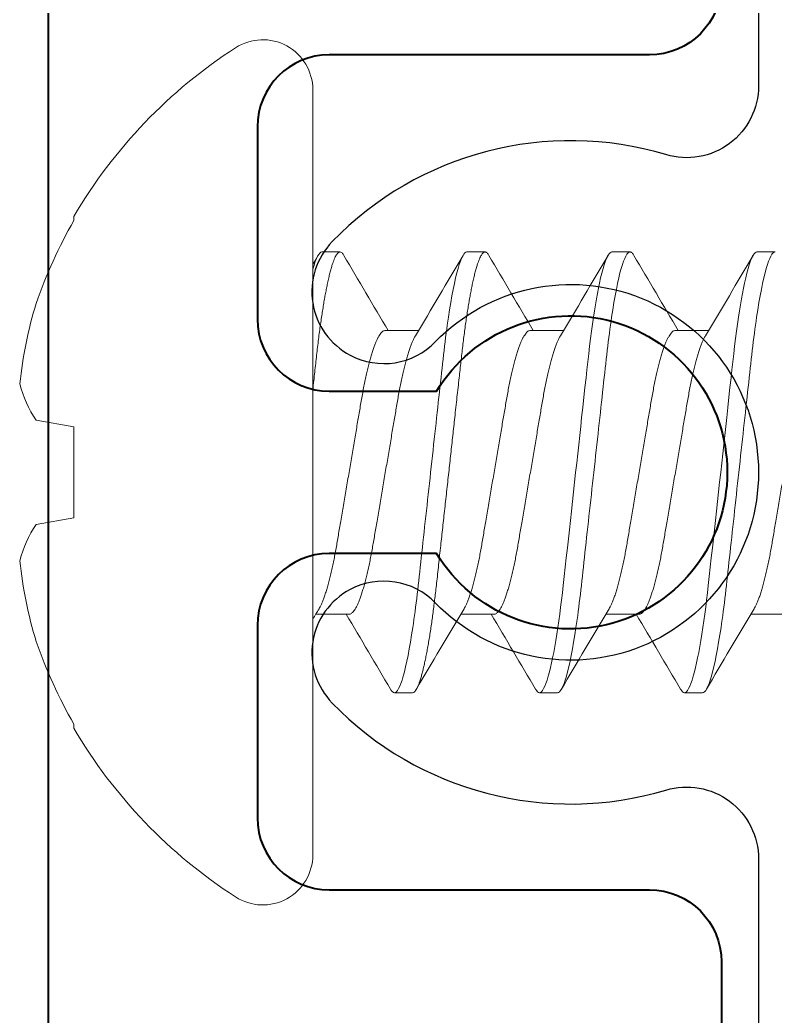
# Model space of a CAD drawing. Extents: x -26 to 91, y -47 to 75.
# Drawn here: x 38.2502 to 38.5756, y 53.6789 to 54.1084 of the extents above; entities that cross this region are included whole.
import ezdxf

# ---------------------------------------------------------------- set-up
doc = ezdxf.new("R2010")
doc.units = 0
doc.header["$MEASUREMENT"] = 0
doc.layers.get('0').update_dxf_attribs({"linetype": 'CONTINUOUS'})
for name, color, linetype in [('Ballons', 7, 'CONTINUOUS'), ('DIM', 7, 'CONTINUOUS'), ('FRAME', 1, 'CONTINUOUS')]:
    doc.layers.add(name, color=color, linetype=linetype)

# ---------------------------------------------------------------- blocks, each defined once
blk = doc.blocks.new('3805 BLOCK FRAME')
blk.add_lwpolyline([(-3.412499999999994, 1.111000000000018, 0.4142135623731013), (-3.381499999999988, 1.080000000000013), (-2.329161333247981, 1.080000000000013, 0.5023996456153793), (-2.299468796864716, 1.119908045977041, -0.280293186483018), (-2.26195898412962, 1.263746827084361, -0.4989546285431057), (-2.213026570233382, 1.256026657841119, -0.3342632004438116), (-2.218836907094413, 1.219199251705135, 2.470835885113011), (-2.106163092905575, 1.219199251705135, -0.3342632004438213), (-2.111973429766607, 1.256026657841119, -0.4989546285431102), (-2.063041015870368, 1.263746827084361, -0.2802931864830183), (-2.025531203135273, 1.119908045977041, 0.5023996456153835), (-1.995838666751951, 1.080000000000013), (-1.549499999999995, 1.080000000000013, 0.414213562373095)], format="xyb")
blk = doc.blocks.new('no 10 1 in')
at = {"color": 7, "linetype": 'Continuous', "lineweight": 15}
for p, q in [((55.20248300081474, 25.74198205439473), (55.20248300081474, 25.41210496750098)), ((55.09949382173606, 25.68738256865806), (55.09949382173606, 25.68563231801015)), ((55.24545174943609, 25.67204351016642), (55.23763925010341, 25.67204351016642)), ((55.30795175326404, 25.67204351016642), (55.30013924934809, 25.67204351016642)), ((55.370451757092, 25.67204351016642), (55.36263924400949, 25.67204351016642)), ((55.21810800062591, 25.63821439554657), (55.20375035232002, 25.63821439554657)), ((55.28060800330805, 25.63821439554657), (55.26625037791856, 25.63821439554657)), ((55.34310799796944, 25.63821439554657), (55.32875035883011, 25.63821439554657)), ((55.40560799263083, 25.63821439554657), (55.39125035349151, 25.63821439554657)), ((55.08325871873391, 25.59948114686674), (55.09949382173606, 25.59661846017288)), ((55.09949382173606, 25.59661846017288), (55.09949382173606, 25.55746856172282)), ((55.09949382173606, 25.55746856172282), (55.08325871873391, 25.55460587502896)), ((55.23373300043708, 25.51587262634913), (55.24809064645132, 25.51587262634913)), ((55.29623300197339, 25.51587262634913), (55.3105906227796, 25.51587262634913)), ((55.35873300580135, 25.51587262634913), (55.37309064494067, 25.51587262634913)), ((55.20638925076753, 25.48204351172928), (55.21420175095957, 25.48204351172928)), ((55.26888925201739, 25.48204351172928), (55.27670175135007, 25.48204351172928)), ((55.33138924667879, 25.48204351172928), (55.33920175059474, 25.48204351172928)), ((55.3938892596733, 25.48204351172928), (55.4017017544227, 25.48204351172928)), ((55.09949382173606, 25.46845470388555), (55.09949382173606, 25.46670445323765))]:
    blk.add_line(p, q, dxfattribs=at)
at = {"color": 7, "linetype": 'Continuous', "lineweight": 15, "flags": 128}
for points in [[(55.29847132028281, 25.67054969075648), (55.2985542593247, 25.67070075567803), (55.29896746955126, 25.67129432715438), (55.29936990906891, 25.67171352314512), (55.29976074372062, 25.6719618177768), (55.30013924934809, 25.67204351016642), (55.30057188351693, 25.67193712306208), (55.30102043083527, 25.67161325930338), (55.30148376381614, 25.67106580479429), (55.30196061747416, 25.670290038756), (55.30244957099239, 25.6692827895585), (55.30294005532627, 25.66806669860689), (55.30343911039448, 25.66662596275039), (55.30394503121671, 25.66496237863492), (55.30445605781328, 25.6630794020539), (55.30491514667651, 25.66121692190276), (55.30537549135857, 25.65918835283696), (55.30583576270815, 25.65699942395699), (55.30629460407424, 25.65465679018596), (55.30675068630554, 25.65216800935323), (55.30720269858385, 25.64954139552944), (55.3076493759238, 25.6467859823602), (55.30808950833935, 25.64391139015107), (55.30850063775662, 25.64107844162753), (55.30890387476506, 25.63815602747085), (55.30929834854139, 25.63515339215754), (55.3096832707614, 25.63207992224586), (55.31005788976711, 25.62894507304324), (55.31042157306581, 25.62575827235744), (55.31084289569866, 25.62192627870829), (55.3112782156698, 25.61795619082108), (55.31172819297162, 25.61385237656203), (55.31219168178403, 25.60962535226797), (55.3126158735504, 25.60575670841721), (55.31304879188262, 25.60180846673597), (55.31348935512653, 25.59779056835941), (55.31393638996234, 25.5937135880612), (55.31438868640404, 25.58958864831702), (55.31484497029968, 25.5854273305035), (55.31530393999762, 25.58124156318076), (55.31576424801344, 25.57704351094785), (55.31620170379325, 25.57305390029138), (55.31663800458639, 25.56907483519017), (55.31707200457279, 25.56511676695578), (55.31750257626545, 25.56118996586019), (55.3179286196771, 25.55730442918374), (55.31834908981979, 25.55346979785673), (55.31883610002714, 25.54902826687401), (55.31931239452494, 25.54468440559633), (55.31977655249629, 25.54045129470592), (55.32022726312297, 25.53634080948227), (55.32061737361639, 25.53278301058226), (55.32099516425211, 25.52933790996369), (55.32137443070413, 25.52597059677985), (55.3217659986807, 25.52265809504615), (55.32216910735729, 25.51941137713585), (55.32258294090998, 25.51624144750514), (55.32300657351614, 25.51315927394401), (55.32343899685409, 25.51017563174463), (55.32385708369097, 25.50744116875005), (55.32428114712549, 25.50481388576731), (55.32471013300314, 25.50230208770048), (55.32514296883632, 25.49991358445934), (55.32557853630461, 25.4976556405433), (55.32601568958791, 25.49553487420924), (55.32653138196392, 25.49321954762276), (55.32704579102143, 25.49111133947696), (55.3275570284489, 25.48921709719274), (55.32806327010076, 25.4875420090435), (55.32850958077827, 25.48623452748098), (55.3289492731989, 25.485106013851), (55.32938120154256, 25.48415681648287), (55.32980426582196, 25.48338626621767), (55.33021747604852, 25.48279269474132), (55.3306199063996, 25.48237349875058), (55.33101074105132, 25.4821252041189), (55.33138924667879, 25.48204351172928), (55.33138924667879, 25.48204351172928)], [(55.36097135161045, 25.67054975492241), (55.36105425398609, 25.67070075567803), (55.36146746421265, 25.67129432715438), (55.36186991289686, 25.67171352314512), (55.36226073838201, 25.6719618177768), (55.36263924400949, 25.67204351016642), (55.36307188734489, 25.67193712306208), (55.36352042549667, 25.67161325930338), (55.36398375847754, 25.67106580479429), (55.36446062130211, 25.670290038756), (55.36494956565379, 25.6692827895585), (55.36544004998767, 25.66806669860689), (55.36593911422244, 25.66662596275039), (55.36644503504466, 25.66496237863492), (55.36695605247468, 25.6630794020539), (55.36741515050447, 25.66121692190276), (55.36787549518653, 25.65918835283696), (55.36833576653611, 25.65699942395699), (55.3687946079022, 25.65465679018596), (55.36925068096694, 25.65216800935323), (55.36970270241181, 25.64954139552944), (55.3701493705852, 25.6467859823602), (55.37058951216731, 25.64391139015107), (55.37100063241801, 25.64107844162753), (55.37140386942645, 25.63815602747085), (55.37179836153591, 25.63515339215754), (55.37218326542281, 25.63207992224586), (55.3725578844285, 25.62894507304324), (55.37292157689377, 25.62575827235744), (55.37334289036005, 25.62192627870829), (55.3737782103312, 25.61795619082108), (55.37422819679958, 25.61385237656203), (55.37469167644542, 25.60962535226797), (55.37511586821179, 25.60575670841721), (55.37554878654402, 25.60180846673597), (55.37598934978792, 25.59779056835941), (55.37643638462374, 25.5937135880612), (55.37688868106544, 25.58958864831702), (55.37734497412764, 25.5854273305035), (55.37780394382558, 25.58124156318076), (55.37826425184139, 25.57704351094785), (55.37870171678776, 25.57305390029138), (55.37913800841435, 25.56907483519017), (55.37957200840074, 25.56511676695578), (55.38000258009341, 25.56118996586019), (55.38042862350505, 25.55730442918374), (55.38084909364775, 25.55346979785673), (55.38133609468854, 25.54902826687401), (55.38181238918634, 25.54468440559633), (55.38227654715768, 25.54045129470592), (55.38272726695093, 25.53634080948227), (55.38311737744434, 25.53278301058226), (55.38349516808007, 25.52933790996369), (55.38387442536553, 25.52597059677985), (55.38426600250866, 25.52265809504615), (55.38466911118525, 25.51941137713585), (55.38508294473794, 25.51624144750514), (55.38550656817754, 25.51315927394401), (55.38593899151548, 25.51017563174463), (55.38635707835237, 25.50744116875005), (55.38678114178688, 25.50481388576731), (55.3872101368311, 25.50230208770048), (55.38764296349772, 25.49991358445934), (55.38807854013257, 25.4976556405433), (55.38851569341587, 25.49553487420924), (55.38903138579187, 25.49321954762276), (55.38954579484938, 25.49111133947696), (55.39005703227686, 25.48921709719274), (55.39056326476215, 25.4875420090435), (55.39100958460622, 25.48623452748098), (55.39144928619342, 25.485106013851), (55.39188119620395, 25.48415681648287), (55.39230426964991, 25.48338626621767), (55.39271747987647, 25.48279269474132), (55.39311991022756, 25.48237349875058), (55.39351073571271, 25.4821252041189), (55.3938892596733, 25.48204351172928), (55.3938892596733, 25.48204351172928)]]:
    blk.add_lwpolyline(points, dxfattribs=at)
at = {"color": 7, "linetype": 'Continuous', "lineweight": 15}
for centre, radius, start, end in [((55.18092154426161, 25.74198205439473), 0.02156145655312534, 0, 122.8269558701227), ((55.28732704218613, 25.57704351094785), 0.2178440413713973, 122.8269558701227, 149.5687030616752), ((55.28998055569139, 25.57752083767375), 0.2190280554298501, 150.4227545900231, 160.7023379561405), ((51.50480946140726, 27.85534730688103), 4.323754595257781, 329.1508481980541, 329.6488847840764), ((58.80120793838091, 27.75101311908649), 4.118230013088147, 210.3433357946195, 210.9045057771042), ((51.65367072428712, 27.80427646349839), 4.223423612983351, 329.1448933777581, 329.6547560489629), ((58.80174858982803, 27.71433524226488), 4.046229311126766, 210.3383263484234, 210.9094962099557), ((51.75610321977281, 27.78065740000786), 4.17702943047085, 329.1420961096958, 329.6576222543163), ((58.8580496464686, 27.71066686231959), 4.039026352696465, 210.3378401741178, 210.9100133125759), ((55.25796247835129, 25.59666824675716), 0.1826348413283168, 163.052867803224, 174.1784538826409), ((57.16926514069661, 26.81522667557482), 2.290983697568838, 210.85319185253, 210.9833209132593), ((55.12544307778808, 25.62765663442946), 0.05072847838185632, 194.2228239233463, 213.7394783919542), ((55.12544307778808, 25.52643038746624), 0.05072847838185224, 146.2605216080458, 165.7771760766556), ((55.25796247835127, 25.55741877513854), 0.1826348413283023, 185.8215461173591, 196.947132196777), ((58.82012580343135, 23.37379167677278), 4.176318377548153, 149.1420537306423, 149.6576676404645), ((51.77474322475578, 23.43954461363428), 4.046635323498558, 30.33836058820833, 30.90947317495329), ((58.92247067112373, 23.3502248229983), 4.222610561541875, 149.1448503211664, 149.6548111339427), ((51.77557817450397, 23.4030418779116), 4.118293560377262, 30.34333453792866, 30.90449582873395), ((58.94494949886298, 23.37389479919774), 4.176114131141846, 149.1420275537301, 149.6576667535152), ((51.90534072921893, 23.44285925778144), 4.040130109436084, 30.33789598918698, 30.90991267716701), ((55.28998055569138, 25.57656618422195), 0.2190280554298468, 199.2976620438602, 209.5772454099777), ((49.73058557969242, 22.27333169974884), 6.345983025656026, 30.388588905166, 30.42866092032509), ((55.28732704218613, 25.57704351094785), 0.2178440413713974, 210.4312969383257, 237.1730441298779), ((55.18092154426161, 25.41210496750098), 0.02156145655312525, 237.1730441298779, 0)]:
    blk.add_arc(centre, radius, start, end, dxfattribs=at)
for points, knots in [([(55.23597153416068, 25.67055007575203), (55.23599914077148, 25.67060112026307), (55.2361668211121, 25.67091116053054), (55.23646717666681, 25.67131246388517), (55.23686991512875, 25.67174084398432), (55.23726116982814, 25.67199551573273), (55.2375136630623, 25.67202756784065), (55.23763925010341, 25.67204351016642)], [0, 0, 0, 0, 0.0475846241560833, 0.2890251919446797, 0.5283640768646897, 0.765414070343236, 1, 1, 1, 1]), ([(55.23763925081474, 25.67204351094785), (55.2387668880597, 25.67204351094785), (55.24008132845672, 25.66973142796351), (55.24283517113637, 25.66010102345725), (55.24426689270705, 25.65279271829845), (55.24625081307305, 25.6394707256115), (55.24688506857959, 25.63465332724029), (55.24807006589627, 25.6246057901924), (55.24862143672465, 25.61938597544946), (55.25047731918657, 25.60246032739677), (55.25186868211026, 25.58977109753273), (55.25465981953252, 25.56431592424166), (55.25605118245564, 25.5516266943828), (55.25790706491615, 25.53470104634298), (55.25845843574398, 25.52948123160492), (55.2596434330617, 25.51943369456226), (55.2602776885687, 25.51461629619478), (55.26226160893571, 25.50129430352214), (55.26369333050658, 25.49398599837725), (55.26644717318553, 25.4843555939016), (55.2677616135794, 25.4820435109337), (55.26888925082549, 25.48204351094785)], [0, 0, 0, 0, 0.125, 0.125, 0.25, 0.25, 0.3124999999999999, 0.3124999999999999, 0.3749999999999999, 0.3749999999999999, 0.4999999999999998, 0.4999999999999998, 0.6249999999999998, 0.6249999999999998, 0.6874999999999998, 0.6874999999999998, 0.7499999999999998, 0.7499999999999998, 0.8749999999999999, 0.8749999999999999, 1, 1, 1, 1]), ([(55.24545174943609, 25.67204351016642), (55.24559520275932, 25.67202300416853), (55.24588380951816, 25.67198174914944), (55.24633304079947, 25.67164559174505), (55.246796222383, 25.67110143135447), (55.2472731292911, 25.67032471045599), (55.24775914352301, 25.66932372785606), (55.2482525747873, 25.66810025594469), (55.24875162516673, 25.66665952158846), (55.24925754654697, 25.66499593769278), (55.24975026806415, 25.66318040968329), (55.25022764470807, 25.66124370016087), (55.25068799761355, 25.65921515166657), (55.25114825673576, 25.65702624981231), (55.25160709338569, 25.65468363904181), (55.25206317342417, 25.652194887003), (55.25251518393334, 25.64956828516565), (55.25296185873412, 25.6468128832244), (55.25339477187756, 25.64398547447141), (55.25381313070754, 25.64110270693535), (55.25421637270828, 25.63818025321751), (55.2546108671933, 25.63517755714143), (55.2549957745166, 25.63210400426111), (55.25537047274166, 25.62896904230123), (55.25575605328009, 25.62558835423124), (55.25615451746472, 25.6219284952143), (55.25659084373287, 25.61795655007512), (55.25704063021532, 25.61385252726575), (55.25748743500763, 25.60977819042834), (55.25792837687823, 25.60575664266631), (55.25836131116132, 25.60180834635605), (55.25880187086179, 25.59779042968723), (55.25924890438402, 25.59371344722477), (55.25970120086814, 25.58958852713243), (55.26015747840652, 25.58542724023919), (55.2606164464665, 25.58124151864332), (55.26106912942341, 25.5771130355999), (55.26151420362378, 25.57305394315996), (55.2619505000359, 25.56907491212181), (55.26238449943384, 25.56511687279165), (55.2628150604089, 25.56119009382042), (55.26324111161419, 25.55730454875487), (55.26368638532995, 25.55324367460072), (55.26414858588426, 25.54902835783096), (55.26462488876116, 25.54468440880887), (55.2650891135825, 25.54045115782303), (55.26552381714713, 25.53648495682848), (55.26593039460857, 25.53278257361333), (55.26630753020961, 25.52932275727501), (55.26668656419744, 25.52594406043168), (55.26707855476241, 25.52263146305734), (55.26748157148268, 25.51938463018944), (55.26789544606005, 25.51621462776006), (55.26831907955442, 25.51313240926811), (55.26874428525369, 25.51019858678821), (55.2691696025306, 25.50741687997505), (55.26959365974108, 25.50478959692839), (55.27002265271222, 25.50227781539368), (55.27045547607911, 25.499889331286), (55.27089104419235, 25.49763140672428), (55.27135422058555, 25.49538440877557), (55.27184388328973, 25.49318595399443), (55.2723582785206, 25.49107776727332), (55.27286951607229, 25.48918354663703), (55.27335779523987, 25.48756786661972), (55.27382206993929, 25.48620776963383), (55.27426176475203, 25.48507923669865), (55.274693692776, 25.48413001420993), (55.27511675331604, 25.48335943905086), (55.2755300172979, 25.48276583007982), (55.27593231736321, 25.48234662852347), (55.2763237180456, 25.48209821022915), (55.27671938792144, 25.48201273150128), (55.27713379456378, 25.48211353858109), (55.27758323162412, 25.48244396566625), (55.27799560822847, 25.48291035775009), (55.27826194109238, 25.4833638559405), (55.27837031290804, 25.48354838601151)], [0, 0, 0, 0, 0.014250970515747, 0.02867083395829379, 0.0432455605860073, 0.05796005893942949, 0.07279824684337434, 0.08747549510192645, 0.1022388462348922, 0.1170708258497321, 0.1319534697001402, 0.145269668055388, 0.1585983792483641, 0.1719262706320481, 0.1852400672113434, 0.1985265011892458, 0.2117725200351898, 0.2249653172110372, 0.2380924041017369, 0.2504952479479031, 0.2628177770988586, 0.2750503741180407, 0.2871838906862724, 0.2992096422145172, 0.3111194732856448, 0.3250776016755931, 0.3391848918256014, 0.3534464293173124, 0.3678482881552377, 0.3808137721901372, 0.3938680654562873, 0.4069994775579623, 0.420195861085478, 0.4334447056594952, 0.4467331701988932, 0.460048184636947, 0.4733765148436073, 0.486042770305756, 0.4986975958655294, 0.5113296274668587, 0.5239276225549957, 0.5364805188953313, 0.5489775220637735, 0.5636196884293365, 0.5781530385395015, 0.5925617670845537, 0.6068309580629061, 0.6194421771415499, 0.6319222035220327, 0.6444181475558085, 0.6570447339619278, 0.6697925526217183, 0.6826516389892241, 0.6956113718396963, 0.7086606194794061, 0.7211337684189874, 0.7336668203797982, 0.7462490736195756, 0.7588695665990571, 0.7715171074626775, 0.7841803922080459, 0.7991092243915966, 0.8140253399894419, 0.8289101170922928, 0.8437451873361655, 0.8569343534214754, 0.8700570508208987, 0.8831011953904024, 0.8960551499038453, 0.9089077883245548, 0.9216485475766875, 0.9342674626675527, 0.9467552072089107, 0.9610061777246577, 0.9754260411672045, 0.9900007663443864, 1, 1, 1, 1]), ([(55.30795175083663, 25.67204351094785), (55.30907938808254, 25.67204351091904), (55.31039382847955, 25.66973142790702), (55.31314767115704, 25.66010102336164), (55.31457939272561, 25.6527927181918), (55.31656331308793, 25.63947072550262), (55.31719756859317, 25.63465332713292), (55.31838256590727, 25.62460579009145), (55.31893393673556, 25.61938597534995), (55.32078981919651, 25.6024603273061), (55.32218118211883, 25.5897710974545), (55.32497231953774, 25.56431592419413), (55.3263636824589, 25.55162669435308), (55.32821956491698, 25.53470104633546), (55.32877093574414, 25.52948123160388), (55.32995593306038, 25.51943369457307), (55.33059018856654, 25.51461629621096), (55.33257410893091, 25.50129430355094), (55.33400583049988, 25.49398599840941), (55.33675967317594, 25.48435559392639), (55.33807411357114, 25.48204351094785), (55.33920175081474, 25.48204351094785)], [0, 0, 0, 0, 0.1249999999999999, 0.1249999999999999, 0.2499999999999999, 0.2499999999999999, 0.3124999999999999, 0.3124999999999999, 0.3749999999999998, 0.3749999999999998, 0.4999999999999998, 0.4999999999999998, 0.6249999999999998, 0.6249999999999998, 0.6874999999999998, 0.6874999999999998, 0.7499999999999999, 0.7499999999999999, 0.8749999999999999, 0.8749999999999999, 1, 1, 1, 1]), ([(55.37045175087083, 25.67204351094785), (55.37157938811894, 25.672043510874), (55.37289382851686, 25.66973142781575), (55.37564767119283, 25.66010102319727), (55.37707939275899, 25.65279271800129), (55.37906331311638, 25.63947072529476), (55.37969756861978, 25.63465332692273), (55.38088256593009, 25.62460578988252), (55.38143393675887, 25.61938597513741), (55.38328981922028, 25.60246032708934), (55.38468118214177, 25.58977109724536), (55.38747231955714, 25.56431592401717), (55.38886368247567, 25.5516266942002), (55.39071956492971, 25.53470104621934), (55.3912709357556, 25.52948123149967), (55.39245593307139, 25.51943369448677), (55.39309018857714, 25.51461629613419), (55.39507410893981, 25.50129430350241), (55.39650583050699, 25.49398599837897), (55.39925967317928, 25.48435559392031), (55.40057411357257, 25.48204351094785), (55.40170175081474, 25.48204351094785)], [0, 0, 0, 0, 0.1249999999999999, 0.1249999999999999, 0.2499999999999998, 0.2499999999999998, 0.3124999999999998, 0.3124999999999998, 0.3749999999999998, 0.3749999999999998, 0.4999999999999998, 0.4999999999999998, 0.6249999999999998, 0.6249999999999998, 0.6874999999999998, 0.6874999999999998, 0.7499999999999998, 0.7499999999999998, 0.875, 0.875, 1, 1, 1, 1]), ([(55.20516519751207, 25.63584434000899), (55.2053251025787, 25.63557061867159), (55.20567367067321, 25.63497394886607), (55.20621963929603, 25.63383400588699), (55.20680905281611, 25.6324493258629), (55.20741229505453, 25.63084981735023), (55.20802616468772, 25.62903926575195), (55.20863831277983, 25.62704982287296), (55.20924555524802, 25.62489322800033), (55.20984481682499, 25.62258222698377), (55.21042436625806, 25.62016776324136), (55.21098203045903, 25.61767191072104), (55.21151630995383, 25.6151157497112), (55.21203351513976, 25.61247418298426), (55.2125338140827, 25.60976129830376), (55.21301235633469, 25.60697151380457), (55.2135015730823, 25.60409314570169), (55.21400986880862, 25.60110971920747), (55.21454396066473, 25.59797290846574), (55.2151031111365, 25.59468946992145), (55.21568555961698, 25.59126905453133), (55.21628021799795, 25.58777699230918), (55.21688420946826, 25.58423011188126), (55.21749451263726, 25.5806461643952), (55.21809870940393, 25.57709807123264), (55.2186936502339, 25.57360434191334), (55.21927653055138, 25.57018143432207), (55.21985391209467, 25.5667908171321), (55.22042315437399, 25.56344799309637), (55.22098174222434, 25.56016774594711), (55.2215273104243, 25.5569639106823), (55.22205773148449, 25.55384921286294), (55.22257888538616, 25.55078818909758), (55.22308954184334, 25.54779177066006), (55.22358920050789, 25.54484870161112), (55.22410996004126, 25.54199355937448), (55.22464968333583, 25.53921663977527), (55.22520818533901, 25.53653192565771), (55.22577402701864, 25.53399542162358), (55.22634417170528, 25.53161603717466), (55.22691558893381, 25.52940046611286), (55.2274945197818, 25.52732442756573), (55.22807831168626, 25.52539927670817), (55.22866421078331, 25.52363505118112), (55.22924945376237, 25.52204030252767), (55.22983126674931, 25.5206219777827), (55.23041600388882, 25.51936588367828), (55.23100060572768, 25.51828561793005), (55.23158180114586, 25.51739392097347), (55.23214798382827, 25.51670598179023), (55.23269635282911, 25.51622431834432), (55.23322623635518, 25.51592717375837), (55.23356486509402, 25.51589072421299), (55.23373300043708, 25.51587262634913)], [0, 0, 0, 0, 0.01654962595309589, 0.03607560226199732, 0.05568361567491493, 0.0762780335451857, 0.09688962494247091, 0.1174806123305439, 0.1380134696885864, 0.1584513282953225, 0.1787583728204174, 0.1979889860255289, 0.217040725410464, 0.2358869124620442, 0.2545027906345552, 0.2728808735390125, 0.2913668910826167, 0.3100953991492816, 0.3290426910503652, 0.3490985997868138, 0.369334729798706, 0.3897174841265302, 0.4102116691991012, 0.4307808571663935, 0.4513877625663882, 0.471058771110906, 0.4906969643218007, 0.5102698786332427, 0.5297457126412877, 0.5490936628517414, 0.5682842002468709, 0.5872893432966139, 0.6060828649267833, 0.6255176817060821, 0.6447559697435683, 0.6642154047848093, 0.6839312810881878, 0.7038754287032726, 0.7240172989562007, 0.7433984171993349, 0.7629002131772311, 0.7824915911846271, 0.8021405607671187, 0.8218145461783971, 0.8414807118705383, 0.8611062880243924, 0.8806589353113476, 0.9010297893045832, 0.9212508932164807, 0.9412888246863016, 0.9611121013544733, 0.9806914492792234, 1, 1, 1, 1]), ([(55.21810800062591, 25.63821439554657), (55.21826837442303, 25.63819791752586), (55.21859127907588, 25.63816473985188), (55.21909569580529, 25.63789433000777), (55.21961712238168, 25.63745619589612), (55.22015506537505, 25.63683052647272), (55.22070710130015, 25.63601942183516), (55.22127107151135, 25.63502111679106), (55.22184451202807, 25.63383708876755), (55.22243408818449, 25.63244845191786), (55.22303728335547, 25.63085005650755), (55.22365116741442, 25.62903920172864), (55.22426331240588, 25.62704983999374), (55.22487055627271, 25.62489322353303), (55.22546981535151, 25.62258222805798), (55.22604936662003, 25.62016776304294), (55.22660702929242, 25.6176719107067), (55.22714130977594, 25.61511574969101), (55.22765851585446, 25.61247418308021), (55.2281588136535, 25.60976129824681), (55.22863735624223, 25.60697151381785), (55.22912657275073, 25.60409314568072), (55.22963486909298, 25.60110971933286), (55.23016895861561, 25.59797290824451), (55.23072811113537, 25.5946894699473), (55.23131056062045, 25.59126905459928), (55.23190521965357, 25.58777699255232), (55.2325092074263, 25.58423011163566), (55.2331195112602, 25.5806461643223), (55.23372370903191, 25.57709807120175), (55.23431865179624, 25.5736043421457), (55.23490153023785, 25.57018143430032), (55.23547891065746, 25.56679081705025), (55.23604815252327, 25.56344799295449), (55.23660674309362, 25.56016774623056), (55.23715230758063, 25.55696391028168), (55.23768273409597, 25.55384921332941), (55.23820388323325, 25.55078818886769), (55.23871453977347, 25.54779177047042), (55.23921420299646, 25.54484870200263), (55.23973495765664, 25.54199355913988), (55.24027468240063, 25.53921663985017), (55.24083318350463, 25.53653192540829), (55.24139902740407, 25.53399542190416), (55.24196917738082, 25.53161603647465), (55.24254058485188, 25.52940047018009), (55.24311952275557, 25.52732441057146), (55.24370330954482, 25.52539934111174), (55.24428922210145, 25.52363481041977), (55.24487441640729, 25.52204119992825), (55.24545640997125, 25.52061864175245), (55.24604045324407, 25.51937850160651), (55.24644749218654, 25.51858702676756), (55.24665941596082, 25.5182642548177), (55.24667626445705, 25.51823859360061)], [0, 0, 0, 0, 0.01842478024955827, 0.03709737735799594, 0.05599457275137289, 0.07509112681264532, 0.09435996027882257, 0.1137723075818015, 0.1332980220092058, 0.1529057719017062, 0.1734999130193766, 0.1941112290590353, 0.21470194082278, 0.235234522795083, 0.2556721062229528, 0.275978878918167, 0.2952092336837578, 0.3142607180579041, 0.3331066528449961, 0.3517222808543716, 0.3701001172728254, 0.3885858868828116, 0.4073141437635868, 0.4262611805346554, 0.4463168213122248, 0.4665526809656996, 0.4869351619209591, 0.5074290699810341, 0.5279979820753224, 0.5486046121800853, 0.568275357981619, 0.5879132867256204, 0.6074859374523153, 0.6269615102513694, 0.6463092020188251, 0.6654994809966064, 0.6845043711817407, 0.703297638766076, 0.7227321948865051, 0.7419702268001197, 0.7614293989093733, 0.7811450107843247, 0.801088890909418, 0.8212304930973919, 0.8406113535102653, 0.8601128836650169, 0.8797040010649417, 0.8993527071163561, 0.9190264286610461, 0.9386923305914767, 0.9583176413698784, 0.9778700307042908, 0.998240609363093, 1, 1, 1, 1]), ([(55.26766533282288, 25.63584409709513), (55.26782519278051, 25.63557045274073), (55.26817371576481, 25.6349738596448), (55.26871963666882, 25.63383400395972), (55.26930905272351, 25.63244932638002), (55.26991229723515, 25.63084981733917), (55.27052616511993, 25.62903926581352), (55.27113831117087, 25.62704982278132), (55.27174555340819, 25.62489322790417), (55.27234481786691, 25.62258222722907), (55.272924362786, 25.62016776292311), (55.2734820320024, 25.61767191106846), (55.27401630595654, 25.61511574926271), (55.27453351833165, 25.61247418350505), (55.27503381083068, 25.609761298009), (55.27551235494758, 25.60697151387088), (55.27600157050561, 25.60409314550514), (55.27650986924607, 25.60110971925863), (55.27704396389713, 25.59797290895985), (55.27760310643153, 25.59468946912332), (55.27818556400674, 25.5912690552972), (55.27878021414735, 25.58777699142109), (55.27938421628119, 25.58423011276373), (55.27999451188161, 25.5806461638146), (55.28059871482024, 25.57709807208663), (55.2811936452868, 25.5736043413319), (55.28177652707564, 25.57018143430974), (55.28235390603993, 25.56679081633131), (55.28292316393127, 25.56344799481913), (55.28348173231659, 25.5601677443248), (55.28402731600762, 25.55696391171105), (55.28455772788163, 25.55384921222241), (55.28507888995613, 25.5507881898376), (55.28558953602955, 25.5477917699846), (55.2860892011522, 25.54484870189184), (55.28660995870854, 25.54199355930008), (55.28714968344438, 25.53921663997916), (55.28770818155456, 25.53653192547581), (55.2882740238412, 25.53399542151681), (55.28884417001275, 25.5316160369869), (55.28941559450888, 25.52940046654401), (55.28999452173153, 25.52732442767217), (55.29057830731742, 25.52539927645024), (55.2911642082932, 25.52363505122868), (55.29174944987583, 25.52204030240772), (55.29233126662206, 25.5206219778799), (55.29291600358361, 25.51936588374186), (55.29350060224874, 25.51828561786747), (55.29408179721726, 25.51739392092465), (55.29464798479467, 25.51670598187324), (55.29519634816923, 25.51622431828377), (55.29572623598203, 25.51592717376836), (55.29606486599688, 25.5158907242163), (55.29623300197339, 25.51587262634913)], [0, 0, 0, 0, 0.01654503375267879, 0.03607110013425114, 0.05567920668769266, 0.07627372231045497, 0.09688540883261038, 0.117476490710316, 0.1380094439098288, 0.1584473989818752, 0.1787545367125832, 0.1979852412389551, 0.2170370680211101, 0.2358833455398526, 0.2544993081667244, 0.2728774768547849, 0.2913635806858, 0.3100921781463742, 0.3290395594977917, 0.349095558759266, 0.369331786370539, 0.3897146337153684, 0.410208918739855, 0.4307782005581952, 0.4513852032289513, 0.4710562981736163, 0.4906945819695787, 0.5102675887154942, 0.5297435200143801, 0.5490915531796762, 0.5682821853245495, 0.5872874150533072, 0.6060810263942581, 0.625515930013489, 0.6447543097489664, 0.6642138356212512, 0.6839298039526676, 0.7038740426230367, 0.7240160068924197, 0.7433972177094822, 0.7628991089822142, 0.7824905762853049, 0.8021396332576948, 0.8218137105014763, 0.8414799679896204, 0.8611056379081913, 0.8806583764612784, 0.9010293234182852, 0.9212505217164777, 0.9412885487742138, 0.9611119159571702, 0.9806913572393035, 1, 1, 1, 1]), ([(55.28060800330805, 25.63821439554657), (55.28076837644902, 25.63819791752294), (55.28109127980628, 25.63816473984044), (55.28159569962087, 25.63789432999999), (55.28211712938725, 25.63745619600832), (55.28265506301686, 25.63683052629062), (55.2832071064272, 25.63601942193372), (55.28377107615767, 25.63502111701142), (55.28434450408423, 25.63383708817523), (55.28493409796746, 25.63244845267884), (55.28553727448966, 25.63085005567654), (55.28615117519013, 25.62903920233374), (55.28676331268605, 25.62704983982064), (55.28737055670576, 25.62489322331795), (55.28796982258962, 25.62258222878554), (55.28854936002051, 25.62016776227182), (55.28910703093628, 25.61767191117624), (55.28964130496713, 25.61511574928756), (55.29015851541505, 25.61247418312057), (55.29065881558303, 25.60976129839549), (55.29113735801881, 25.60697151385485), (55.29162657291474, 25.60409314537725), (55.29213487602994, 25.60110972022606), (55.29266895294565, 25.59797290752025), (55.29322810822497, 25.59468946983926), (55.29381055995774, 25.59126905461469), (55.29440522074768, 25.58777699247493), (55.29500921293801, 25.58423011217599), (55.2956195108091, 25.58064616385679), (55.29622371448601, 25.57709807225584), (55.29681864001535, 25.57360434014949), (55.2974015409465, 25.57018143635448), (55.2979789018145, 25.56679081532942), (55.29854815958119, 25.56344799385915), (55.29910674623798, 25.56016774624002), (55.29965231073951, 25.55696391063155), (55.30018272760276, 25.55384921238745), (55.3007038883291, 25.550788189792), (55.30121453477347, 25.54779176999643), (55.30171419979616, 25.54484870189018), (55.30223495738038, 25.54199355929468), (55.30277468210551, 25.53921664000288), (55.30333318023037, 25.53653192538491), (55.30389902246925, 25.53399542185438), (55.30446916881137, 25.53161603577716), (55.30504059267188, 25.52940047110476), (55.30561952228335, 25.52732441054487), (55.3062032990026, 25.5253993403202), (55.30678923344595, 25.52363481128473), (55.30737440361925, 25.52204119997616), (55.3079564183741, 25.52061863905866), (55.30854042711526, 25.51937851326085), (55.30894735936253, 25.51858733092927), (55.3091590775511, 25.518264772106), (55.30917575495761, 25.51823936359171)], [0, 0, 0, 0, 0.0184251027647553, 0.03709802965821295, 0.05599555782129078, 0.07509244304691344, 0.09436161793105752, 0.1137743049857689, 0.1333003568678265, 0.1529084574638926, 0.1735029536440188, 0.1941146380470033, 0.2147057091434123, 0.2352386515920642, 0.2556765959629897, 0.275983718842888, 0.2952144133002441, 0.3142662301070419, 0.3331124977580509, 0.3517284545405079, 0.3701066136059323, 0.3885927077577974, 0.4073212954122544, 0.4262686587644501, 0.4463246516450415, 0.4665608686608161, 0.4869437095810388, 0.5074379795839566, 0.5280072506324145, 0.5486142425135375, 0.5682853271586029, 0.5879236093151402, 0.6074965972229477, 0.6269725183244194, 0.6463205497659256, 0.6655111635846552, 0.6845163833624535, 0.7033099848632465, 0.7227448783065449, 0.7419832479689876, 0.7614427636524479, 0.7811587216607688, 0.8011029498885224, 0.8212449036117626, 0.8406261042810055, 0.8601279853427309, 0.8797194423879138, 0.8993684890722423, 0.919042564686904, 0.9387088032123949, 0.9583344628551496, 0.9778871911706069, 0.9982581359476765, 1, 1, 1, 1]), ([(55.33016474082439, 25.63584514208306), (55.33032479678431, 25.63557116773048), (55.33067351548211, 25.63497425162998), (55.33121964332211, 25.63383401116274), (55.33180904992483, 25.63244932419826), (55.33241229704286, 25.63084981790447), (55.33302616424369, 25.62903926566561), (55.33363831033668, 25.62704982280792), (55.3342455530866, 25.62489322794499), (55.33484481550924, 25.62258222688174), (55.33542436807664, 25.62016776327014), (55.33598203555508, 25.61767191103975), (55.33651630943545, 25.61511574921617), (55.337033523763, 25.6124741838983), (55.33753380849105, 25.60976129760896), (55.33801235466744, 25.606971513932), (55.33850156946432, 25.604093145464), (55.3390098691645, 25.60110971936308), (55.33954396068538, 25.59797290834588), (55.340103115593, 25.59468947068075), (55.34068555297385, 25.59126905364861), (55.34128021765529, 25.58777699262086), (55.3418842083731, 25.58423011208319), (55.34249450813768, 25.58064616408214), (55.34309870588487, 25.57709807095625), (55.34369365263208, 25.57360434244635), (55.34427652881543, 25.5701814339647), (55.34485391452097, 25.56679081759076), (55.34542315094151, 25.56344799260433), (55.34598174460191, 25.56016774660827), (55.34652730206712, 25.55696390948003), (55.34705774006922, 25.55384921433411), (55.34757887699317, 25.55078818791342), (55.34808954428317, 25.54779177100128), (55.34858920376301, 25.54484870172284), (55.34910996288341, 25.5419935593478), (55.3496496871224, 25.53921663996018), (55.35020818563314, 25.53653192550357), (55.35077402682411, 25.53399542142557), (55.35134417676553, 25.5316160376549), (55.35191558683823, 25.52940046595928), (55.35249451411146, 25.52732442716238), (55.35307831408883, 25.52539927700107), (55.35366421131035, 25.52363505115042), (55.35424945391659, 25.52204030242856), (55.35483127040792, 25.52062197787465), (55.3554160073684, 25.5193658837422), (55.35600060630347, 25.5182856178718), (55.35658180019517, 25.51739392090726), (55.35714799167733, 25.51670598202985), (55.35769634036019, 25.5162243181649), (55.35822622905845, 25.51592717374725), (55.35856486623526, 25.51589072421171), (55.35873300580135, 25.51587262634913)], [0, 0, 0, 0, 0.01656501182175252, 0.0360906857457846, 0.05569838958985705, 0.07629248677037952, 0.09690375450141435, 0.1174944180066475, 0.1380269540147543, 0.15846449382558, 0.1787712231711643, 0.1980015369654003, 0.2170529766498824, 0.2358988712473306, 0.2545144517298626, 0.2728922470077292, 0.2913779752355093, 0.3101061921658291, 0.3290531885417105, 0.3491087844227633, 0.3693445924905571, 0.3897270299414284, 0.4102208942693054, 0.4307897581581096, 0.4513963421329119, 0.4710670460669133, 0.4907049308494874, 0.5102775399083228, 0.5297530669817087, 0.549100715437461, 0.5682909493864492, 0.5872958010902848, 0.6060890226281136, 0.6255235391185405, 0.644761527965936, 0.664220658456861, 0.6839362261964838, 0.7038800596370308, 0.7240216146591757, 0.7434024316860944, 0.7629039181847602, 0.7824949874256867, 0.8021436538173311, 0.8218173313204681, 0.8414831892268506, 0.8611084603883236, 0.8806608016661427, 0.901031334723409, 0.921252122164475, 0.9412897420867835, 0.9611126984377787, 0.9806917419020942, 1, 1, 1, 1]), ([(55.34310799796944, 25.63821439554657), (55.34326837102518, 25.63819791752005), (55.34359127421082, 25.63816473983173), (55.34409569533108, 25.63789433003557), (55.34461712012222, 25.63745619580913), (55.34515507292188, 25.63683052670387), (55.34570709813374, 25.63601942171841), (55.34627106766666, 25.63502111662547), (55.34684451496233, 25.63383708902865), (55.34743408460022, 25.63244845166154), (55.34803728585046, 25.63085005676156), (55.34865116554869, 25.62903920170589), (55.34926330829713, 25.62704983988787), (55.3498705519397, 25.62489322339587), (55.35046981412464, 25.62258222809185), (55.35104936675455, 25.62016776296569), (55.35160703421717, 25.61767191111864), (55.35214130810168, 25.61511574919536), (55.35265852242805, 25.61247418390376), (55.35315880715675, 25.60976129760757), (55.35363735333173, 25.60697151393221), (55.35412656813364, 25.60409314546455), (55.35463486781478, 25.60110971936059), (55.35516895940906, 25.59797290835562), (55.35572811402562, 25.59468947064185), (55.35631055251744, 25.59126905379541), (55.3569052130939, 25.58777699157715), (55.35750921965265, 25.58423011317021), (55.358119514134, 25.58064616377339), (55.35872371734904, 25.57709807209306), (55.35931864786191, 25.57360434134456), (55.35990152920676, 25.57018143425278), (55.36047890989255, 25.56679081654527), (55.36104816147082, 25.56344799354522), (55.3616067534082, 25.5601677472405), (55.36215230279166, 25.55696390975393), (55.3626827209233, 25.55384921175652), (55.36320389151305, 25.55078818973583), (55.36371455246677, 25.54779177141884), (55.3642142029689, 25.5448487018103), (55.36473494955519, 25.54199355860724), (55.36527467856541, 25.5392166402177), (55.36583317030323, 25.53653192447212), (55.36639903395027, 25.53399542344434), (55.36696915511894, 25.53161603417235), (55.3675406051276, 25.5294004726553), (55.36811950830678, 25.5273244090915), (55.36870331124432, 25.52539934164277), (55.36928922059433, 25.52363481016351), (55.36987441167615, 25.52204120043403), (55.37045642150215, 25.52061863942822), (55.37104042944587, 25.51937851151363), (55.37144741478056, 25.51858724345233), (55.37165917311076, 25.51826463045087), (55.37167589628397, 25.51823915276081)], [0, 0, 0, 0, 0.01842501359509583, 0.0370978501195302, 0.05599528682661015, 0.07509208783272424, 0.09436116112000224, 0.1137737542255659, 0.1332997201615305, 0.152907717244316, 0.1735021224153407, 0.1941136983936681, 0.2147046698380518, 0.2352375129159963, 0.2556753583759647, 0.2759823914143846, 0.2952129928033596, 0.3142647174074682, 0.3331108938505584, 0.3517267527343202, 0.3701048228572721, 0.388590827544305, 0.4073193245603642, 0.4262666042938932, 0.4463225001120101, 0.4665586108119918, 0.4869413530879347, 0.5074355324892018, 0.5280047039911373, 0.5486115961431852, 0.5682825855885684, 0.58792076406122, 0.607493665833916, 0.626969492680214, 0.6463174304854781, 0.665507943151866, 0.6845130709524848, 0.7033065894524049, 0.7227413965914794, 0.7419796655516964, 0.7614390792875749, 0.7811549418790456, 0.8010990735852181, 0.8212409381376609, 0.8406220365764531, 0.8601238317895505, 0.8797151854156601, 0.8993641456586239, 0.9190381173871286, 0.9387042694019346, 0.9583298340648447, 0.9778824677534141, 0.9982533139437763, 1, 1, 1, 1]), ([(55.39266517548069, 25.63584438584179), (55.39282508818066, 25.63557065006656), (55.3931736626725, 25.63497396632122), (55.39371964648122, 25.63383400633441), (55.39430905767468, 25.63244932608001), (55.39491228456173, 25.63084981644847), (55.3955261749998, 25.62903926691464), (55.39613830183506, 25.62704982221443), (55.39674554488542, 25.6248932272983), (55.39734482515347, 25.62258222821024), (55.39792435997204, 25.62016776260698), (55.39848202788829, 25.61767191037965), (55.39901631649239, 25.61511575000338), (55.399533525577, 25.61247418364147), (55.40003381697183, 25.60976129859579), (55.40051234171472, 25.60697151212479), (55.40100158172098, 25.60409314745949), (55.40150985530266, 25.60110971726167), (55.40204397295459, 25.59797291052099), (55.40260310275941, 25.59468946857668), (55.40318556039971, 25.591269054691), (55.40378022347767, 25.58777699347251), (55.40438419991941, 25.58423011104801), (55.40499450454421, 25.5806461643768), (55.40559869694022, 25.57709806982349), (55.40619365987745, 25.57360434354545), (55.40677653096422, 25.57018143368349), (55.40735392147449, 25.56679081861156), (55.4079231435267, 25.56344799175454), (55.40848173599539, 25.56016774563971), (55.40902731213109, 25.55696391134998), (55.40955773049883, 25.55384921325684), (55.41007887385711, 25.55078818821969), (55.4105895345034, 25.54779177002537), (55.41108921416193, 25.54484870334577), (55.41160995307332, 25.54199355840078), (55.41214968402704, 25.5392166402358), (55.4127081759521, 25.53653192461226), (55.41327403687489, 25.53399542286843), (55.41384416824405, 25.53161603693791), (55.41441557945389, 25.52940046543885), (55.41499452082428, 25.52732442775043), (55.4155783171342, 25.52539927691936), (55.41616421529054, 25.52363505116959), (55.4167494579181, 25.52204030243363), (55.4173312733931, 25.52062197783541), (55.41791601435432, 25.51936588407512), (55.41850059732773, 25.51828561756207), (55.41908179742028, 25.51739392098867), (55.41964798000153, 25.51670598170432), (55.42019635835524, 25.51622431840587), (55.42072624520833, 25.51592717378868), (55.42106486807099, 25.51589072422063), (55.42123300046274, 25.51587262634913)], [0, 0, 0, 0, 0.01655051224408148, 0.03607647420198255, 0.0556844672899921, 0.07627885960578001, 0.09689044005774074, 0.1174813986502913, 0.1380142375450391, 0.1584520873793243, 0.1787591078441957, 0.1979897053152823, 0.2170414342023172, 0.2358876068058386, 0.2545034618969548, 0.2728815206673521, 0.2913675292862582, 0.3100960145883305, 0.3290432985403406, 0.3490991820320055, 0.3693352969903532, 0.3897180351136799, 0.4102121931759605, 0.430781360487298, 0.4513882484410632, 0.4710592512179958, 0.4906974256897225, 0.5102703234747926, 0.5297461293314992, 0.5490940631949698, 0.5682845885076365, 0.5872897124363031, 0.6060832112031962, 0.625518014382779, 0.6447562946170783, 0.664215704388452, 0.6839315629631711, 0.7038756906060863, 0.7240175510549872, 0.74339864554523, 0.7629004197209629, 0.7824917865653261, 0.8021407428051684, 0.8218147105254561, 0.841480858533638, 0.8611064191981931, 0.8806590489032659, 0.9010298739714505, 0.9212509597003843, 0.9412888752085565, 0.9611121400952106, 0.9806914723806783, 1, 1, 1, 1]), ([(55.20248300081474, 25.54141851124089), (55.20262561237799, 25.54011771924961), (55.20290943752414, 25.53752888655863), (55.20332287452286, 25.53376092365357), (55.203723193813, 25.53010032190749), (55.20411818112841, 25.52653417569509), (55.20452591648469, 25.52306580717219), (55.20494279421418, 25.51968811712382), (55.20536895168638, 25.51641110672149), (55.2058055267352, 25.51322679701221), (55.20623968493584, 25.51022866807542), (55.20666959923609, 25.50741688107017), (55.20709366064089, 25.50478959677228), (55.20752264829392, 25.50227781520756), (55.20795548032045, 25.49988933154723), (55.20839104291937, 25.4976314066507), (55.20885421907989, 25.4953844087553), (55.20934388127133, 25.49318595395155), (55.20985827887834, 25.49107776734426), (55.21036951426167, 25.48918354661541), (55.21085779294807, 25.48756786659973), (55.2113220682701, 25.48620776962452), (55.21176176448267, 25.48507923670098), (55.21219369316331, 25.48413001420492), (55.21261675651888, 25.48335943909075), (55.21303001546297, 25.48276583004525), (55.21343231923344, 25.48234662854615), (55.21382371688709, 25.48209821020248), (55.21421938845594, 25.48201273158501), (55.21463379083789, 25.48211353822603), (55.21508322976057, 25.48244396704548), (55.21549559618435, 25.48291033775235), (55.21576191312031, 25.48336381463382), (55.2158702701222, 25.48354832184559)], [0, 0, 0, 0, 0.03266789844354429, 0.06501556282942099, 0.0970161829400548, 0.1289107211170712, 0.1611508879824896, 0.1931358988986047, 0.225411660833162, 0.2579499847532877, 0.2907211542384135, 0.3210877317227821, 0.3516001480990116, 0.3822323453795755, 0.4129576439599369, 0.4437487868790276, 0.4745782601119224, 0.5109233361145596, 0.5472374538365665, 0.5834752743301072, 0.6195920811784233, 0.6517018433421997, 0.6836497842373028, 0.7154064838683905, 0.7469436107566314, 0.7782340752640926, 0.8092521663479811, 0.8399736192766857, 0.8703757310344469, 0.9050705132495149, 0.9401764772806905, 0.9756594617585836, 1, 1, 1, 1]), ([(55.33920175059474, 25.48204351172928), (55.33934518540995, 25.48206359764957), (55.33963375496182, 25.48210400753894), (55.34008324110821, 25.48244658408919), (55.34049559347487, 25.48290991485452), (55.34076190963517, 25.48336369233218), (55.3408702663199, 25.48354832184559)], [0, 0, 0, 0, 0.2676565238733294, 0.5384851860008241, 0.812222378299584, 1, 1, 1, 1])]:
    blk.add_open_spline(points, degree=3, knots=knots, dxfattribs=at)
blk.add_open_spline([(55.20248300081462, 25.48947888138185), (55.20389130113145, 25.48445839437425), (55.20523781517577, 25.48204351094842), (55.20638925081432, 25.48204351094785)], degree=3, dxfattribs=at)

msp = doc.modelspace()

# ---------------------------------------------------------------- linework, layer by layer
at = {"layer": 'DIM', "color": 5, "lineweight": 40}
msp.add_lwpolyline([(38.26248829882456, 53.31431680232384), (38.26248829882456, 55.10231680232385, -0.414213562373095), (38.29348829882456, 55.13331680232385), (38.52148829882468, 55.13331680232385, -0.414213562373095), (38.55248829882468, 55.10231680232385), (38.55248829882468, 54.66331680232385, 0.9999999999999999), (38.55248829882468, 54.64331680232385), (38.55248829882468, 54.56328606148217, 1.086282983489927), (38.55248829882468, 54.54335436163474), (38.55248829882468, 54.12431680232395, -0.414213562373095), (38.52148829882468, 54.09331680232395), (38.38351525942983, 54.09331680232395, 0.414213562373095), (38.35251525942983, 54.06231680232395), (38.35251525942983, 53.97931680232385, 0.414213562373095), (38.38351525942983, 53.94831680232384), (38.42977131692162, 53.94831680232384, -3.577628054374006), (38.42977131692162, 53.87831680232385), (38.38351525942983, 53.87831680232385, 0.414213562373095), (38.35251525942983, 53.84731680232386), (38.35251525942983, 53.76431680232395, 0.414213562373095), (38.38351525942983, 53.73331680232396), (38.52148829882468, 53.73331680232396, -0.414213562373095), (38.55248829882468, 53.70231680232395), (38.55248829882468, 53.31431680232384, -0.414213562373095)], format="xyb", dxfattribs=at)

# ---------------------------------------------------------------- block references
at = {"layer": 'Ballons', "xscale": -1, "rotation": 180}
msp.add_blockref('no 10 1 in', (-16.8260889716524, 79.49036031327168), dxfattribs=at)
at = {"layer": 'FRAME', "xscale": -1, "rotation": 90}
msp.add_blockref('3805 BLOCK FRAME', (39.64848829882473, 51.75081680232384), dxfattribs=at)

doc.saveas('drawing.dxf')
